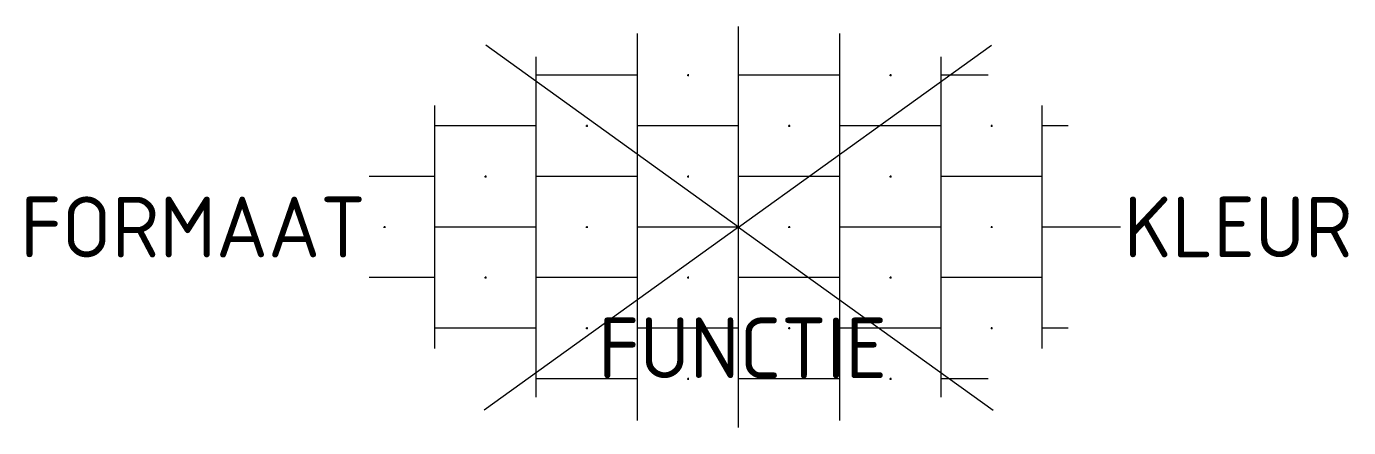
# Model space of a CAD drawing. Extents: x -21.1 to 18.1, y -5.9 to 5.9.
import ezdxf
from ezdxf.enums import TextEntityAlignment as Align

# ---------------------------------------------------------------- set-up
doc = ezdxf.new("R2010")
doc.units = 0
doc.styles.add('NLCS-ISO', font='NLCS-ISO.ttf')

msp = doc.modelspace()

# ---------------------------------------------------------------- linework, layer by layer
for p, q in [((0, -5.946), (0, 5.946)), ((-3, -5.733), (-3, 5.733)), ((3, -5.733), (3, 5.733)), ((-6, -5.041), (-6, 5.041)), ((6, -5.041), (6, 5.041)), ((-3, 4.5), (-6, 4.5)), ((-1.529, 4.5), (-1.471, 4.5)), ((-1.5, 4.529), (-1.5, 4.471)), ((3, 4.5), (0, 4.5)), ((4.471, 4.5), (4.529, 4.5)), ((4.5, 4.529), (4.5, 4.471)), ((7.396, 4.5), (6, 4.5)), ((-9, -3.604), (-9, 3.604)), ((9, -3.604), (9, 3.604)), ((-6, 3), (-9, 3)), ((-4.529, 3), (-4.471, 3)), ((-4.5, 3.029), (-4.5, 2.971)), ((0, 3), (-3, 3)), ((1.471, 3), (1.529, 3)), ((1.5, 3.029), (1.5, 2.971)), ((6, 3), (3, 3)), ((7.471, 3), (7.529, 3)), ((7.5, 3.029), (7.5, 2.971)), ((9.77, 3), (9, 3)), ((-9, 1.5), (-10.95, 1.5)), ((-7.529, 1.5), (-7.471, 1.5)), ((-7.5, 1.529), (-7.5, 1.471)), ((-3, 1.5), (-6, 1.5)), ((-1.529, 1.5), (-1.471, 1.5)), ((-1.5, 1.529), (-1.5, 1.471)), ((3, 1.5), (0, 1.5)), ((4.471, 1.5), (4.529, 1.5)), ((4.5, 1.529), (4.5, 1.471)), ((9, 1.5), (6, 1.5)), ((-10.529, 0), (-10.471, 0)), ((-10.5, 0.029), (-10.5, -0.029)), ((-6, 0), (-9, 0)), ((-4.529, 0), (-4.471, 0)), ((-4.5, 0.029), (-4.5, -0.029)), ((0, 0), (-3, 0)), ((1.471, 0), (1.529, 0)), ((1.5, 0.029), (1.5, -0.029)), ((6, 0), (3, 0)), ((7.5, 0.029), (7.5, -0.029)), ((7.471, 0), (7.529, 0)), ((11.316, 0), (9, 0)), ((-9, -1.5), (-10.95, -1.5)), ((-7.529, -1.5), (-7.471, -1.5)), ((-7.5, -1.471), (-7.5, -1.529)), ((-3, -1.5), (-6, -1.5)), ((-1.529, -1.5), (-1.471, -1.5)), ((-1.5, -1.471), (-1.5, -1.529)), ((3, -1.5), (0, -1.5)), ((4.471, -1.5), (4.529, -1.5)), ((4.5, -1.471), (4.5, -1.529)), ((9, -1.5), (6, -1.5)), ((-6, -3), (-9, -3)), ((-4.529, -3), (-4.471, -3)), ((-4.5, -2.971), (-4.5, -3.029)), ((0, -3), (-3, -3)), ((1.471, -3), (1.529, -3)), ((1.5, -2.971), (1.5, -3.029)), ((6, -3), (3, -3)), ((7.471, -3), (7.529, -3)), ((7.5, -2.971), (7.5, -3.029)), ((9.77, -3), (9, -3)), ((-3, -4.5), (-6, -4.5)), ((-1.529, -4.5), (-1.471, -4.5)), ((-1.5, -4.471), (-1.5, -4.529)), ((3, -4.5), (0, -4.5)), ((4.471, -4.5), (4.529, -4.5)), ((4.5, -4.471), (4.5, -4.529)), ((7.396, -4.5), (6, -4.5))]:
    msp.add_line(p, q)
at = {"ltscale": 0.1}
for q in [(-7.491, 5.393), (7.491, 5.393), (-7.542, -5.43), (7.542, -5.43)]:
    msp.add_line((0, 0), q, dxfattribs=at)

# ---------------------------------------------------------------- texts
at = {"style": 'NLCS-ISO'}
msp.add_attdef('FORMAAT', text='60x60', height=1.8, dxfattribs=at).set_placement((-11.05, 0), align=Align.MIDDLE_RIGHT)
msp.add_attdef('KLEUR', text='G', height=1.8, dxfattribs=at).set_placement((11.416, 0), align=Align.MIDDLE_LEFT)
at = {"style": 'NLCS-ISO', "flags": 1}
msp.add_attdef('FUNCTIE', text='', height=1.8, dxfattribs=at).set_placement((0.116, -3.585), align=Align.MIDDLE_CENTER)

doc.saveas('drawing.dxf')
